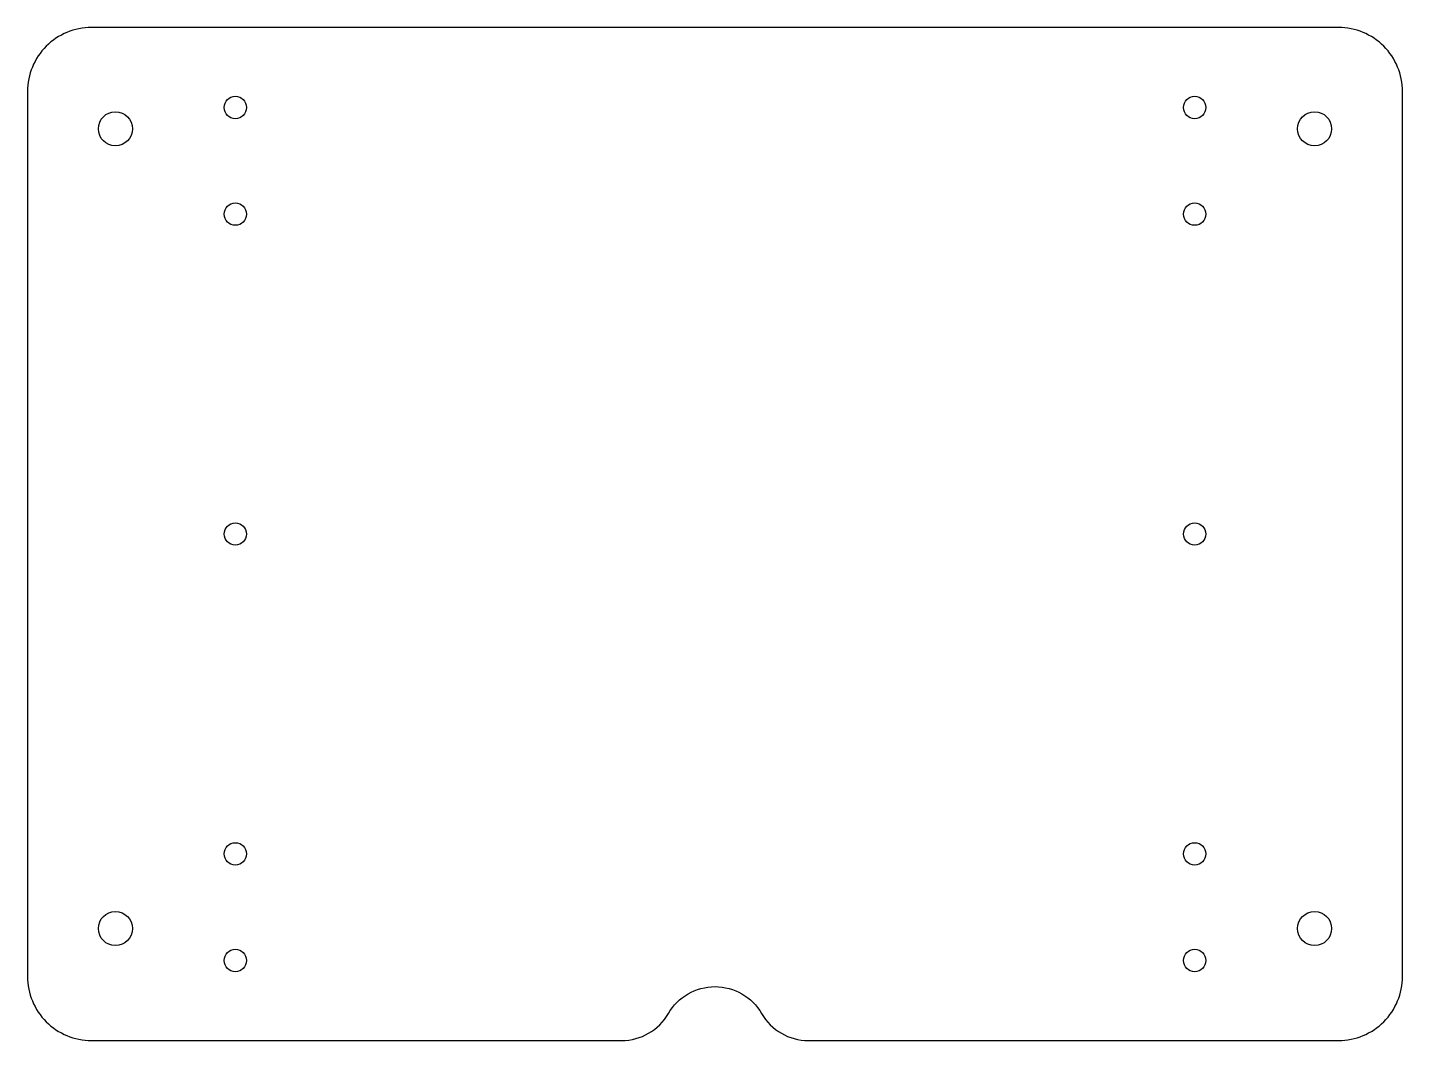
# Model space of a CAD drawing. Header units: millimetres. Extents: x -129 to 129, y -95 to 95.
import ezdxf

# ---------------------------------------------------------------- set-up
doc = ezdxf.new("R2010")
doc.units = ezdxf.units.MM
doc.layers.get('0').update_dxf_attribs({"linetype": 'CONTINUOUS'})

msp = doc.modelspace()

# ---------------------------------------------------------------- linework, layer by layer
msp.add_lwpolyline([(-129, -83, 0.414214), (-117, -95), (-17.5, -95, 0.267949), (-8.75, -89.95, -0.57735), (8.75, -89.95, 0.267949), (17.5, -95), (117, -95, 0.414214), (129, -83), (129, 83, 0.414214), (117, 95), (-117, 95, 0.414214), (-129, 83)], format="xyb", close=True)
for centre, radius in [((-90, 80), 2.1), ((90, 80), 2.1), ((-112.5, 76), 3.2), ((112.5, 76), 3.2), ((-90, 60), 2.1), ((90, 60), 2.1), ((-90, 0), 2.1), ((90, 0), 2.1), ((-90, -60), 2.1), ((90, -60), 2.1), ((-112.5, -74), 3.2), ((112.5, -74), 3.2), ((-90, -80), 2.1), ((90, -80), 2.1)]:
    msp.add_circle(centre, radius)

doc.saveas('drawing.dxf')
